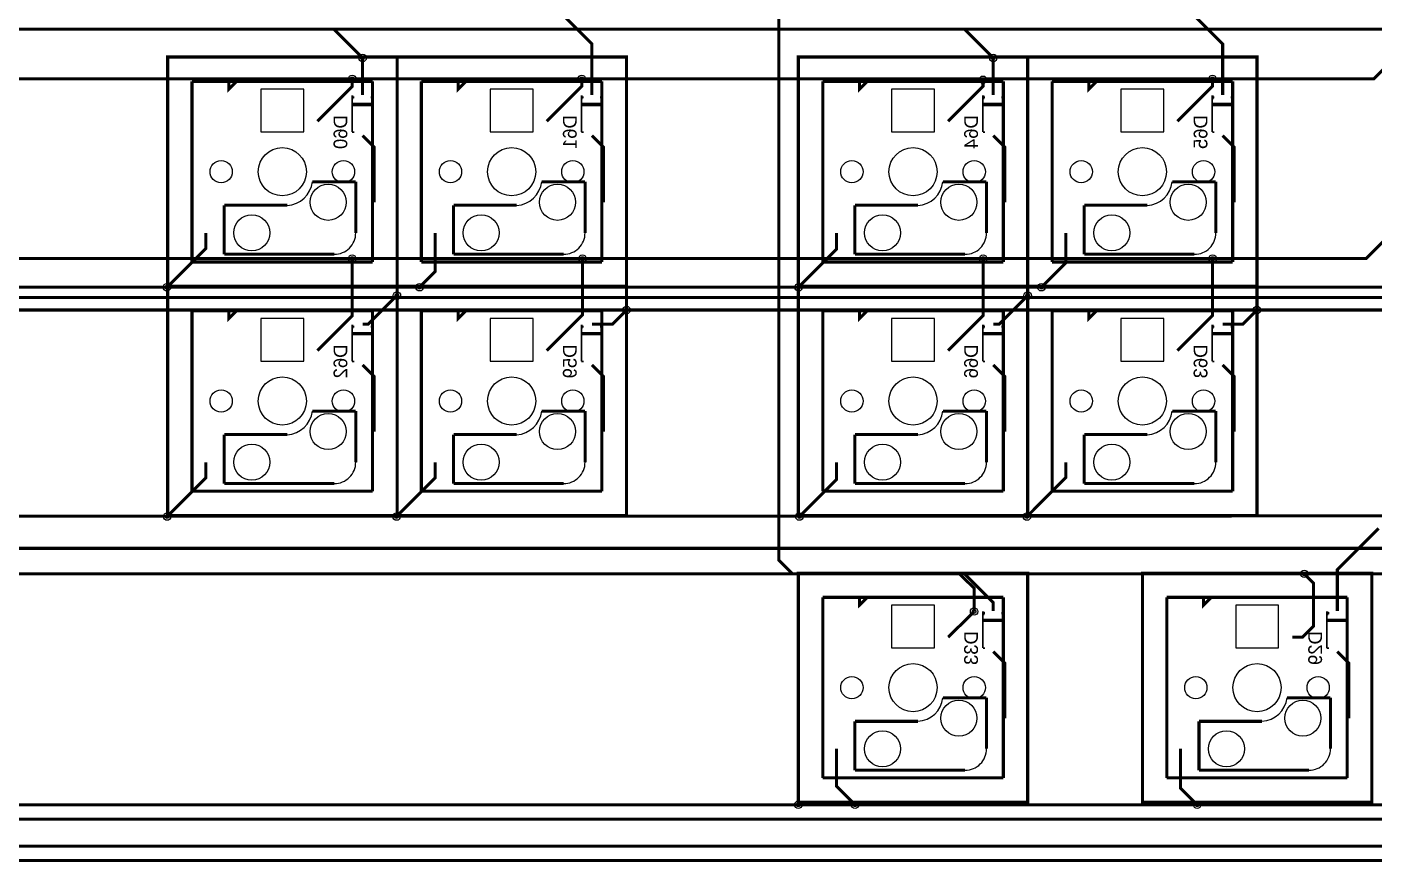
# Model space of a CAD drawing. Extents: x -38 to 13910, y -467 to 6521.
# Drawn here: x 519.9 to 631.8, y 200.2 to 269.6 of the extents above; entities that cross this region are included whole.
import ezdxf

# ---------------------------------------------------------------- set-up
doc = ezdxf.new("R2010")
doc.units = 0
doc.header["$MEASUREMENT"] = 0
for name, color, linetype, true_color in [('BoardOutLine', 6, 'Continuous', 0xff00ff), ('BottomLayer', 5, 'Continuous', 0x0000ff), ('BottomSilkLayer', 7, 'Continuous', 0x66cc33), ('Document', 7, 'Continuous', 0xffffff), ('Hole', 7, 'Continuous', 0x222222), ('Multi-Layer', 7, 'Continuous', 0xc0c0c0), ('TopLayer', 1, 'Continuous', 0xff0000), ('TopSilkLayer', 7, 'Continuous', 0xffcc00)]:
    doc.layers.add(name, color=color, linetype=linetype, true_color=true_color)

msp = doc.modelspace()

# ---------------------------------------------------------------- linework, layer by layer
at = {"layer": 'BoardOutLine', "const_width": 0.254}
msp.add_lwpolyline([(373.98, 340.83), (373.98, 342.53), (728.8, 342.53), (728.8, 200.34), (373.98, 200.34), (373.98, 340.83)], close=True, dxfattribs=at)
at = {"layer": 'BottomLayer', "const_width": 0.254}
for points in [[(593.51, 333.68), (593.51, 312.98), (590.41, 309.88), (585.92, 309.88), (582.4, 306.37), (582.4, 225.28), (583.53, 224.15), (597.82, 224.15), (600.2, 221.77), (600.2, 221.08)], [(564.5, 270.53), (566.87, 268.16), (566.87, 263.94)], [(616.9, 270.53), (619.26, 268.17), (619.26, 263.94)], [(547.82, 267.01), (547.82, 267.01), (547.82, 263.94)], [(600.2, 267.01), (600.2, 267.01), (600.2, 263.94)], [(546.96, 265.27), (546.96, 264.64), (544.07, 261.75)], [(566.02, 265.27), (566.02, 264.65), (563.12, 261.75)], [(599.35, 265.2), (599.35, 264.64), (596.46, 261.75)], [(618.41, 265.27), (618.41, 264.65), (615.51, 261.75)], [(547.82, 260.56), (548.77, 259.6), (548.77, 255.02)], [(566.87, 260.56), (567.82, 259.6), (567.82, 255.02)], [(600.2, 260.56), (601.16, 259.61), (601.16, 255.02)], [(619.26, 260.56), (620.21, 259.61), (620.21, 255.02)], [(531.57, 247.96), (534.8, 251.19), (534.8, 252.48)], [(552.55, 247.96), (553.85, 249.26), (553.85, 252.48)], [(584.03, 247.96), (587.19, 251.12), (587.19, 252.48)], [(604.2, 247.96), (606.24, 250), (606.24, 252.48)], [(546.95, 250.34), (546.95, 245.58), (544.07, 242.7)], [(566.08, 250.34), (566.08, 245.66), (563.12, 242.7)], [(599.36, 250.34), (599.36, 245.6), (596.46, 242.7)], [(618.42, 250.34), (618.42, 245.61), (615.51, 242.7)], [(550.67, 247.27), (548.29, 244.89), (547.82, 244.89)], [(603.06, 247.27), (600.68, 244.89), (600.2, 244.89)], [(569.75, 246.07), (568.57, 244.89), (566.87, 244.89)], [(622.1, 246.07), (620.92, 244.89), (619.26, 244.89)], [(547.82, 241.51), (548.77, 240.55), (548.77, 235.97)], [(566.87, 241.51), (567.82, 240.55), (567.82, 235.97)], [(600.2, 241.51), (601.16, 240.55), (601.16, 235.97)], [(619.26, 241.51), (620.21, 240.56), (620.21, 235.97)], [(531.59, 228.91), (534.8, 232.13), (534.8, 233.43)], [(550.64, 228.91), (553.85, 232.13), (553.85, 233.43)], [(584.1, 228.91), (587.19, 232.01), (587.19, 233.43)], [(603, 228.91), (606.24, 232.16), (606.24, 233.43)], [(632.21, 227.92), (628.78, 224.49), (628.78, 221.08)], [(626.04, 224.15), (626.81, 223.38), (626.81, 219.82), (625.88, 218.89), (625.04, 218.89)], [(598.61, 221.02), (598.61, 221.02), (596.46, 218.89)], [(600.2, 217.7), (601.16, 216.74), (601.16, 212.16)], [(628.78, 217.7), (629.73, 216.74), (629.73, 212.16)], [(588.72, 204.97), (587.19, 206.5), (587.19, 209.62)], [(617.14, 204.97), (615.76, 206.35), (615.76, 209.62)]]:
    msp.add_lwpolyline(points, dxfattribs=at)
at = {"layer": 'BottomSilkLayer', "const_width": 0.254}
for points in [[(536.71, 265.05), (537.34, 265.05), (536.71, 264.42), (536.71, 265.05)], [(555.76, 265.05), (556.39, 265.05), (555.76, 264.42), (555.76, 265.05)], [(589.09, 265.05), (589.73, 265.05), (589.09, 264.42), (589.09, 265.05)], [(608.14, 265.05), (608.78, 265.05), (608.14, 264.42), (608.14, 265.05)], [(536.71, 246), (537.34, 246), (536.71, 245.37), (536.71, 246)], [(555.76, 246), (556.39, 246), (555.76, 245.37), (555.76, 246)], [(589.09, 246), (589.73, 246), (589.09, 245.37), (589.09, 246)], [(608.14, 246), (608.78, 246), (608.14, 245.37), (608.14, 246)], [(589.09, 222.19), (589.73, 222.19), (589.09, 221.56), (589.09, 222.19)], [(617.67, 222.19), (618.3, 222.19), (617.67, 221.56), (617.67, 222.19)]]:
    msp.add_lwpolyline(points, close=True, dxfattribs=at)
at = {"layer": 'BottomSilkLayer', "const_width": 0.152}
for points in [[(547.06, 263.83), (546.95, 263.83), (546.95, 263.66)], [(546.95, 263.66), (546.95, 263.66), (547.06, 263.66)], [(546.95, 263.66), (546.95, 263.66), (546.95, 260.85)], [(546.95, 263.22), (546.95, 263.22), (548.68, 263.22)], [(546.95, 263.08), (546.95, 263.08), (548.68, 263.08)], [(547.06, 263.83), (547.06, 263.83), (547.06, 263.66)], [(548.57, 263.83), (548.57, 263.83), (548.57, 263.66)], [(548.68, 263.66), (548.68, 263.83), (548.57, 263.83)], [(548.57, 263.66), (548.57, 263.66), (548.68, 263.66)], [(548.68, 263.66), (548.68, 263.66), (548.68, 260.85)], [(566.11, 263.83), (566, 263.83), (566, 263.66)], [(566, 263.66), (566, 263.66), (566.11, 263.66)], [(566, 263.66), (566, 263.66), (566, 260.85)], [(566, 263.22), (566, 263.22), (567.73, 263.22)], [(566, 263.08), (566, 263.08), (567.73, 263.08)], [(566.11, 263.83), (566.11, 263.83), (566.11, 263.66)], [(567.62, 263.83), (567.62, 263.83), (567.62, 263.66)], [(567.73, 263.66), (567.73, 263.83), (567.62, 263.83)], [(567.62, 263.66), (567.62, 263.66), (567.73, 263.66)], [(567.73, 263.66), (567.73, 263.66), (567.73, 260.85)], [(599.45, 263.83), (599.34, 263.83), (599.34, 263.66)], [(599.34, 263.66), (599.34, 263.66), (599.45, 263.66)], [(599.34, 263.66), (599.34, 263.66), (599.34, 260.85)], [(599.34, 263.22), (599.34, 263.22), (601.07, 263.22)], [(599.34, 263.08), (599.34, 263.08), (601.07, 263.08)], [(599.45, 263.83), (599.45, 263.83), (599.45, 263.66)], [(600.96, 263.83), (600.96, 263.83), (600.96, 263.66)], [(601.07, 263.66), (601.07, 263.83), (600.96, 263.83)], [(600.96, 263.66), (600.96, 263.66), (601.07, 263.66)], [(601.07, 263.66), (601.07, 263.66), (601.07, 260.85)], [(618.5, 263.83), (618.39, 263.83), (618.39, 263.66)], [(618.39, 263.66), (618.39, 263.66), (618.5, 263.66)], [(618.39, 263.66), (618.39, 263.66), (618.39, 260.85)], [(618.39, 263.22), (618.39, 263.22), (620.12, 263.22)], [(618.39, 263.08), (618.39, 263.08), (620.12, 263.08)], [(618.5, 263.83), (618.5, 263.83), (618.5, 263.66)], [(620.01, 263.83), (620.01, 263.83), (620.01, 263.66)], [(620.12, 263.66), (620.12, 263.83), (620.01, 263.83)], [(620.01, 263.66), (620.01, 263.66), (620.12, 263.66)], [(620.12, 263.66), (620.12, 263.66), (620.12, 260.85)], [(546.95, 260.85), (546.95, 260.85), (547.12, 260.85)], [(548.68, 260.85), (548.68, 260.85), (548.51, 260.85)], [(566, 260.85), (566, 260.85), (566.17, 260.85)], [(567.73, 260.85), (567.73, 260.85), (567.56, 260.85)], [(599.34, 260.85), (599.34, 260.85), (599.51, 260.85)], [(601.07, 260.85), (601.07, 260.85), (600.9, 260.85)], [(618.39, 260.85), (618.39, 260.85), (618.56, 260.85)], [(620.12, 260.85), (620.12, 260.85), (619.95, 260.85)], [(547.06, 244.78), (546.95, 244.78), (546.95, 244.61)], [(546.95, 244.61), (546.95, 244.61), (547.06, 244.61)], [(546.95, 244.61), (546.95, 244.61), (546.95, 241.8)], [(546.95, 244.17), (546.95, 244.17), (548.68, 244.17)], [(546.95, 244.03), (546.95, 244.03), (548.68, 244.03)], [(547.06, 244.78), (547.06, 244.78), (547.06, 244.61)], [(548.57, 244.78), (548.57, 244.78), (548.57, 244.61)], [(548.68, 244.61), (548.68, 244.78), (548.57, 244.78)], [(548.57, 244.61), (548.57, 244.61), (548.68, 244.61)], [(548.68, 244.61), (548.68, 244.61), (548.68, 241.8)], [(566.11, 244.78), (566, 244.78), (566, 244.61)], [(566, 244.61), (566, 244.61), (566.11, 244.61)], [(566, 244.61), (566, 244.61), (566, 241.8)], [(566, 244.17), (566, 244.17), (567.73, 244.17)], [(566, 244.03), (566, 244.03), (567.73, 244.03)], [(566.11, 244.78), (566.11, 244.78), (566.11, 244.61)], [(567.62, 244.78), (567.62, 244.78), (567.62, 244.61)], [(567.73, 244.61), (567.73, 244.78), (567.62, 244.78)], [(567.62, 244.61), (567.62, 244.61), (567.73, 244.61)], [(567.73, 244.61), (567.73, 244.61), (567.73, 241.8)], [(599.45, 244.78), (599.34, 244.78), (599.34, 244.61)], [(599.34, 244.61), (599.34, 244.61), (599.45, 244.61)], [(599.34, 244.61), (599.34, 244.61), (599.34, 241.8)], [(599.34, 244.17), (599.34, 244.17), (601.07, 244.17)], [(599.34, 244.03), (599.34, 244.03), (601.07, 244.03)], [(599.45, 244.78), (599.45, 244.78), (599.45, 244.61)], [(600.96, 244.78), (600.96, 244.78), (600.96, 244.61)], [(601.07, 244.61), (601.07, 244.78), (600.96, 244.78)], [(600.96, 244.61), (600.96, 244.61), (601.07, 244.61)], [(601.07, 244.61), (601.07, 244.61), (601.07, 241.8)], [(618.5, 244.78), (618.39, 244.78), (618.39, 244.61)], [(618.39, 244.61), (618.39, 244.61), (618.5, 244.61)], [(618.39, 244.61), (618.39, 244.61), (618.39, 241.8)], [(618.39, 244.17), (618.39, 244.17), (620.12, 244.17)], [(618.39, 244.03), (618.39, 244.03), (620.12, 244.03)], [(618.5, 244.78), (618.5, 244.78), (618.5, 244.61)], [(620.01, 244.78), (620.01, 244.78), (620.01, 244.61)], [(620.12, 244.61), (620.12, 244.78), (620.01, 244.78)], [(620.01, 244.61), (620.01, 244.61), (620.12, 244.61)], [(620.12, 244.61), (620.12, 244.61), (620.12, 241.8)], [(546.95, 241.8), (546.95, 241.8), (547.12, 241.8)], [(548.68, 241.8), (548.68, 241.8), (548.51, 241.8)], [(566, 241.8), (566, 241.8), (566.17, 241.8)], [(567.73, 241.8), (567.73, 241.8), (567.56, 241.8)], [(599.34, 241.8), (599.34, 241.8), (599.51, 241.8)], [(601.07, 241.8), (601.07, 241.8), (600.9, 241.8)], [(618.39, 241.8), (618.39, 241.8), (618.56, 241.8)], [(620.12, 241.8), (620.12, 241.8), (619.95, 241.8)], [(599.45, 220.97), (599.34, 220.97), (599.34, 220.79)], [(599.34, 220.79), (599.34, 220.79), (599.45, 220.79)], [(599.34, 220.79), (599.34, 220.79), (599.34, 217.98)], [(599.34, 220.36), (599.34, 220.36), (601.07, 220.36)], [(599.45, 220.97), (599.45, 220.97), (599.45, 220.79)], [(600.96, 220.97), (600.96, 220.97), (600.96, 220.79)], [(601.07, 220.79), (601.07, 220.97), (600.96, 220.97)], [(600.96, 220.79), (600.96, 220.79), (601.07, 220.79)], [(601.07, 220.79), (601.07, 220.79), (601.07, 217.98)], [(628.03, 220.97), (627.91, 220.97), (627.91, 220.79)], [(627.91, 220.79), (627.91, 220.79), (628.03, 220.79)], [(627.91, 220.79), (627.91, 220.79), (627.91, 217.98)], [(627.91, 220.36), (627.91, 220.36), (629.65, 220.36)], [(628.03, 220.97), (628.03, 220.97), (628.03, 220.79)], [(629.54, 220.97), (629.54, 220.97), (629.54, 220.79)], [(629.65, 220.79), (629.65, 220.97), (629.54, 220.97)], [(629.54, 220.79), (629.54, 220.79), (629.65, 220.79)], [(629.65, 220.79), (629.65, 220.79), (629.65, 217.98)], [(599.34, 220.22), (599.34, 220.22), (601.07, 220.22)], [(627.91, 220.22), (627.91, 220.22), (629.65, 220.22)], [(599.34, 217.98), (599.34, 217.98), (599.51, 217.98)], [(601.07, 217.98), (601.07, 217.98), (600.9, 217.98)], [(627.91, 217.98), (627.91, 217.98), (628.08, 217.98)], [(629.65, 217.98), (629.65, 217.98), (629.48, 217.98)]]:
    msp.add_lwpolyline(points, dxfattribs=at)
at = {"layer": 'Document', "const_width": 0.254}
for points in [[(550.68, 248.04), (531.63, 248.04), (531.63, 267.09), (550.68, 267.09)], [(550.68, 267.09), (550.68, 267.09), (550.68, 248.04)], [(569.73, 248.04), (550.68, 248.04), (550.68, 267.09), (569.73, 267.09)], [(569.73, 267.09), (569.73, 267.09), (569.73, 248.04)], [(603.06, 248.04), (584.01, 248.04), (584.01, 267.09), (603.06, 267.09)], [(603.06, 267.09), (603.06, 267.09), (603.06, 248.04)], [(622.11, 248.04), (603.06, 248.04), (603.06, 267.09), (622.11, 267.09)], [(622.11, 267.09), (622.11, 267.09), (622.11, 248.04)], [(543.64, 256.72), (543.64, 256.72), (547.25, 256.72)], [(547.25, 256.72), (547.25, 256.72), (547.25, 252.48)], [(562.69, 256.72), (562.69, 256.72), (566.3, 256.72)], [(566.3, 256.72), (566.3, 256.72), (566.3, 252.48)], [(596.03, 256.72), (596.03, 256.72), (599.64, 256.72)], [(599.64, 256.72), (599.64, 256.72), (599.64, 252.48)], [(615.08, 256.72), (615.08, 256.72), (618.69, 256.72)], [(618.69, 256.72), (618.69, 256.72), (618.69, 252.48)], [(536.33, 254.77), (536.33, 254.77), (536.33, 250.7)], [(536.33, 254.77), (536.33, 254.77), (541.56, 254.77)], [(555.38, 254.77), (555.38, 254.77), (555.38, 250.7)], [(555.38, 254.77), (555.38, 254.77), (560.61, 254.77)], [(588.71, 254.77), (588.71, 254.77), (588.71, 250.7)], [(588.71, 254.77), (588.71, 254.77), (593.95, 254.77)], [(607.76, 254.77), (607.76, 254.77), (607.76, 250.7)], [(607.76, 254.77), (607.76, 254.77), (613, 254.77)], [(545.47, 250.7), (545.47, 250.7), (536.33, 250.7)], [(564.52, 250.7), (564.52, 250.7), (555.38, 250.7)], [(597.86, 250.7), (597.86, 250.7), (588.71, 250.7)], [(616.91, 250.7), (616.91, 250.7), (607.76, 250.7)], [(550.68, 228.99), (531.63, 228.99), (531.63, 248.04), (550.68, 248.04)], [(550.68, 248.04), (550.68, 248.04), (550.68, 228.99)], [(569.73, 228.99), (550.68, 228.99), (550.68, 248.04), (569.73, 248.04)], [(569.73, 248.04), (569.73, 248.04), (569.73, 228.99)], [(603.06, 228.99), (584.01, 228.99), (584.01, 248.04), (603.06, 248.04)], [(603.06, 248.04), (603.06, 248.04), (603.06, 228.99)], [(622.11, 228.99), (603.06, 228.99), (603.06, 248.04), (622.11, 248.04)], [(622.11, 248.04), (622.11, 248.04), (622.11, 228.99)], [(543.64, 237.67), (543.64, 237.67), (547.25, 237.67)], [(547.25, 237.67), (547.25, 237.67), (547.25, 233.43)], [(562.69, 237.67), (562.69, 237.67), (566.3, 237.67)], [(566.3, 237.67), (566.3, 237.67), (566.3, 233.43)], [(596.03, 237.67), (596.03, 237.67), (599.64, 237.67)], [(599.64, 237.67), (599.64, 237.67), (599.64, 233.43)], [(615.08, 237.67), (615.08, 237.67), (618.69, 237.67)], [(618.69, 237.67), (618.69, 237.67), (618.69, 233.43)], [(536.33, 235.72), (536.33, 235.72), (536.33, 231.65)], [(536.33, 235.72), (536.33, 235.72), (541.56, 235.72)], [(555.38, 235.72), (555.38, 235.72), (555.38, 231.65)], [(555.38, 235.72), (555.38, 235.72), (560.61, 235.72)], [(588.71, 235.72), (588.71, 235.72), (588.71, 231.65)], [(588.71, 235.72), (588.71, 235.72), (593.95, 235.72)], [(607.76, 235.72), (607.76, 235.72), (607.76, 231.65)], [(607.76, 235.72), (607.76, 235.72), (613, 235.72)], [(545.47, 231.65), (545.47, 231.65), (536.33, 231.65)], [(564.52, 231.65), (564.52, 231.65), (555.38, 231.65)], [(597.86, 231.65), (597.86, 231.65), (588.71, 231.65)], [(616.91, 231.65), (616.91, 231.65), (607.76, 231.65)], [(603.06, 205.17), (584.01, 205.17), (584.01, 224.22), (603.06, 224.22)], [(603.06, 224.22), (603.06, 224.22), (603.06, 205.17)], [(631.64, 205.17), (612.59, 205.17), (612.59, 224.22), (631.64, 224.22)], [(631.64, 224.22), (631.64, 224.22), (631.64, 205.17)], [(596.03, 213.86), (596.03, 213.86), (599.64, 213.86)], [(599.64, 213.86), (599.64, 213.86), (599.64, 209.62)], [(624.6, 213.86), (624.6, 213.86), (628.21, 213.86)], [(628.21, 213.86), (628.21, 213.86), (628.21, 209.62)], [(588.71, 211.9), (588.71, 211.9), (588.71, 207.84)], [(588.71, 211.9), (588.71, 211.9), (593.95, 211.9)], [(617.29, 211.9), (617.29, 211.9), (617.29, 207.84)], [(617.29, 211.9), (617.29, 211.9), (622.52, 211.9)], [(597.86, 207.84), (597.86, 207.84), (588.71, 207.84)], [(626.43, 207.84), (626.43, 207.84), (617.29, 207.84)]]:
    msp.add_lwpolyline(points, dxfattribs=at)
at = {"layer": 'Document'}
for centre, radius, start, end in [((541.44, 256.98), 2.22, 273.1216, 353.2761), ((560.49, 256.98), 2.22, 273.1216, 353.2761), ((593.82, 256.98), 2.22, 273.1216, 353.2761), ((612.87, 256.98), 2.22, 273.1216, 353.2761), ((545.48, 252.47), 1.77, 270, 0.2787), ((564.53, 252.47), 1.77, 270, 0.2787), ((597.87, 252.47), 1.77, 270, 0.2787), ((616.92, 252.47), 1.77, 270, 0.2787), ((541.44, 237.93), 2.22, 273.1216, 353.2761), ((560.49, 237.93), 2.22, 273.1216, 353.2761), ((593.82, 237.93), 2.22, 273.1216, 353.2761), ((612.87, 237.93), 2.22, 273.1216, 353.2761), ((545.48, 233.42), 1.77, 270, 0.2787), ((564.53, 233.42), 1.77, 270, 0.2787), ((597.87, 233.42), 1.77, 270, 0.2787), ((616.92, 233.42), 1.77, 270, 0.2787), ((593.82, 214.12), 2.22, 273.1216, 353.2761), ((622.4, 214.12), 2.22, 273.1216, 353.2761), ((597.87, 209.61), 1.77, 270, 0.2787), ((626.44, 209.61), 1.77, 270, 0.2787)]:
    msp.add_arc(centre, radius, start, end, dxfattribs=at)
at = {"layer": 'Hole'}
for centre in [(547.82, 267.01), (600.2, 267.01), (546.96, 265.27), (566.02, 265.27), (599.35, 265.2), (618.41, 265.27), (546.95, 250.34), (566.08, 250.34), (599.36, 250.34), (618.42, 250.34), (531.57, 247.96), (550.67, 247.27), (552.55, 247.96), (584.03, 247.96), (603.06, 247.27), (604.2, 247.96), (569.75, 246.07), (622.1, 246.07), (531.59, 228.91), (550.64, 228.91), (584.1, 228.91), (603, 228.91), (626.04, 224.15), (598.61, 221.02), (584.01, 204.97), (588.72, 204.97), (617.14, 204.97)]:
    msp.add_circle(centre, 0.155, dxfattribs=at)
at = {"layer": 'Multi-Layer'}
for points in [[(542.93, 264.42), (539.37, 264.42), (539.37, 260.86), (542.93, 260.86)], [(561.98, 264.42), (558.42, 264.42), (558.42, 260.86), (561.98, 260.86)], [(595.32, 264.42), (591.76, 264.42), (591.76, 260.86), (595.32, 260.86)], [(614.37, 264.42), (610.81, 264.42), (610.81, 260.86), (614.37, 260.86)], [(542.93, 245.37), (539.37, 245.37), (539.37, 241.81), (542.93, 241.81)], [(561.98, 245.37), (558.42, 245.37), (558.42, 241.81), (561.98, 241.81)], [(595.32, 245.37), (591.76, 245.37), (591.76, 241.81), (595.32, 241.81)], [(614.37, 245.37), (610.81, 245.37), (610.81, 241.81), (614.37, 241.81)], [(595.32, 221.56), (591.76, 221.56), (591.76, 218), (595.32, 218)], [(623.89, 221.56), (620.34, 221.56), (620.34, 218), (623.89, 218)]]:
    msp.add_lwpolyline(points, close=True, dxfattribs=at)
for centre, radius in [((547.82, 267.01), 0.31), ((600.2, 267.01), 0.31), ((546.96, 265.27), 0.31), ((566.02, 265.27), 0.31), ((599.35, 265.2), 0.31), ((618.41, 265.27), 0.31), ((536.07, 257.56), 0.925), ((541.15, 257.56), 2), ((546.23, 257.56), 0.925), ((555.12, 257.56), 0.925), ((560.2, 257.56), 2), ((565.28, 257.56), 0.925), ((588.46, 257.56), 0.925), ((593.54, 257.56), 2), ((598.62, 257.56), 0.925), ((607.51, 257.56), 0.925), ((612.59, 257.56), 2), ((617.67, 257.56), 0.925), ((544.96, 255.02), 1.5), ((564.01, 255.02), 1.5), ((597.35, 255.02), 1.5), ((616.4, 255.02), 1.5), ((538.61, 252.48), 1.5), ((557.66, 252.48), 1.5), ((591, 252.48), 1.5), ((610.05, 252.48), 1.5), ((546.95, 250.34), 0.31), ((566.08, 250.34), 0.31), ((599.36, 250.34), 0.31), ((618.42, 250.34), 0.31), ((531.57, 247.96), 0.31), ((550.67, 247.27), 0.31), ((552.55, 247.96), 0.31), ((584.03, 247.96), 0.31), ((603.06, 247.27), 0.31), ((604.2, 247.96), 0.31), ((569.75, 246.07), 0.31), ((622.1, 246.07), 0.31), ((541.15, 238.51), 2), ((560.2, 238.51), 2), ((593.54, 238.51), 2), ((612.59, 238.51), 2), ((536.07, 238.51), 0.925), ((546.23, 238.51), 0.925), ((555.12, 238.51), 0.925), ((565.28, 238.51), 0.925), ((588.46, 238.51), 0.925), ((598.62, 238.51), 0.925), ((607.51, 238.51), 0.925), ((617.67, 238.51), 0.925), ((544.96, 235.97), 1.5), ((564.01, 235.97), 1.5), ((597.35, 235.97), 1.5), ((616.4, 235.97), 1.5), ((538.61, 233.43), 1.5), ((557.66, 233.43), 1.5), ((591, 233.43), 1.5), ((610.05, 233.43), 1.5), ((531.59, 228.91), 0.31), ((550.64, 228.91), 0.31), ((584.1, 228.91), 0.31), ((603, 228.91), 0.31), ((626.04, 224.15), 0.31), ((598.61, 221.02), 0.31), ((593.54, 214.7), 2), ((622.11, 214.7), 2), ((588.46, 214.7), 0.925), ((598.62, 214.7), 0.925), ((617.03, 214.7), 0.925), ((627.19, 214.7), 0.925), ((597.35, 212.16), 1.5), ((625.92, 212.16), 1.5), ((591, 209.62), 1.5), ((619.57, 209.62), 1.5), ((584.01, 204.97), 0.31), ((588.72, 204.97), 0.31), ((617.14, 204.97), 0.31)]:
    msp.add_circle(centre, radius, dxfattribs=at)
at = {"layer": 'TopLayer', "const_width": 0.254}
for points in [[(673.16, 312.23), (424.02, 312.23), (423.99, 312.26), (421.61, 309.88), (421.61, 271.78), (423.99, 269.39), (650.21, 269.39), (652.59, 267.01)], [(720.27, 306.08), (721.62, 304.73), (721.62, 262.87), (723.27, 261.22), (723.27, 224.92), (724.17, 224.02), (724.17, 206.77), (718.92, 201.52), (382.32, 201.52), (378.74, 205.1), (378.74, 226.53), (381.12, 228.91), (381.12, 247.96), (384.03, 247.96), (388.59, 252.52), (388.27, 252.84), (388.27, 267.01)], [(674.96, 294.68), (674.96, 294.15), (673.69, 292.88), (425.79, 292.88), (423.99, 291.07), (423.99, 274.17), (426.37, 271.78), (674.02, 271.78), (675.26, 270.54), (675.26, 249.2), (674.02, 247.96), (426.37, 247.96), (423.99, 245.58), (423.99, 231.29), (426.37, 228.91), (655.46, 228.97)], [(676.16, 290.48), (676.16, 248.17), (675.11, 247.12), (445.89, 247.12), (445.89, 247.27)], [(676.91, 290.48), (676.91, 290.48), (676.91, 247.27), (675.71, 246.07), (465.24, 246.07)], [(545.44, 269.4), (545.44, 269.39), (547.82, 267.01)], [(597.79, 269.4), (597.82, 269.4), (600.2, 267.01)], [(633.56, 267.01), (631.82, 265.27), (441.39, 265.27)], [(719.27, 252.73), (719.27, 247.96), (718.17, 245.77), (718.17, 244.31), (718.17, 226.42), (722.67, 221.92), (722.67, 207.52), (718.92, 203.77), (716.82, 203.77), (676.61, 203.77), (632.21, 203.77), (581.35, 203.77), (517, 203.77), (440.64, 203.77), (385.89, 203.77), (383.51, 206.15), (383.51, 226.53), (384.84, 227.86), (384.84, 238.12), (384.84, 246.37), (388.27, 249.8), (388.27, 250.35)], [(633.54, 252.73), (631.16, 250.34), (443.04, 250.34)], [(715.62, 245.17), (715.62, 227.8), (719.27, 224.15), (719.27, 224.15), (721.65, 221.77), (721.65, 207.1), (719.52, 204.97), (583.54, 204.97), (388.27, 204.97)], [(671.64, 226.27), (471.61, 226.27), (412.08, 226.27)], [(406.14, 225.37), (407.36, 224.15), (462.09, 224.15), (533.53, 224.15), (676.41, 224.15), (678.34, 222.22), (687.26, 222.22), (702.27, 222.22), (716.37, 222.22)], [(597.41, 224.15), (598.61, 222.96), (598.61, 221.02)]]:
    msp.add_lwpolyline(points, dxfattribs=at)
at = {"layer": 'TopSilkLayer', "const_width": 0.254}
for points in [[(531.63, 265.18), (531.63, 267.09), (533.53, 267.09)], [(548.77, 267.09), (550.68, 267.09), (550.68, 265.18)], [(550.68, 265.18), (550.68, 267.09), (552.58, 267.09)], [(567.82, 267.09), (569.73, 267.09), (569.73, 265.18)], [(584.01, 265.18), (584.01, 267.09), (585.92, 267.09)], [(601.16, 267.09), (603.06, 267.09), (603.06, 265.18)], [(603.06, 265.18), (603.06, 267.09), (604.97, 267.09)], [(620.21, 267.09), (622.11, 267.09), (622.11, 265.18)], [(533.65, 250.06), (533.65, 250.06), (533.65, 265.06)], [(533.65, 265.06), (533.65, 265.06), (548.65, 265.06)], [(548.65, 250.06), (548.65, 250.06), (548.65, 265.06)], [(552.7, 250.06), (552.7, 250.06), (552.7, 265.06)], [(552.7, 265.06), (552.7, 265.06), (567.7, 265.06)], [(567.7, 250.06), (567.7, 250.06), (567.7, 265.06)], [(586.04, 250.06), (586.04, 250.06), (586.04, 265.06)], [(586.04, 265.06), (586.04, 265.06), (601.04, 265.06)], [(601.04, 250.06), (601.04, 250.06), (601.04, 265.06)], [(605.09, 250.06), (605.09, 250.06), (605.09, 265.06)], [(605.09, 265.06), (605.09, 265.06), (620.09, 265.06)], [(620.09, 250.06), (620.09, 250.06), (620.09, 265.06)], [(533.53, 248.04), (531.63, 248.04), (531.63, 249.94)], [(533.65, 250.06), (533.65, 250.06), (548.65, 250.06)], [(550.68, 249.94), (550.68, 248.04), (548.77, 248.04)], [(552.58, 248.04), (550.68, 248.04), (550.68, 249.94)], [(552.7, 250.06), (552.7, 250.06), (567.7, 250.06)], [(569.73, 249.94), (569.73, 248.04), (567.82, 248.04)], [(585.92, 248.04), (584.01, 248.04), (584.01, 249.94)], [(586.04, 250.06), (586.04, 250.06), (601.04, 250.06)], [(603.06, 249.94), (603.06, 248.04), (601.16, 248.04)], [(604.97, 248.04), (603.06, 248.04), (603.06, 249.94)], [(605.09, 250.06), (605.09, 250.06), (620.09, 250.06)], [(622.11, 249.94), (622.11, 248.04), (620.21, 248.04)], [(531.63, 246.13), (531.63, 248.04), (533.53, 248.04)], [(548.77, 248.04), (550.68, 248.04), (550.68, 246.13)], [(550.68, 246.13), (550.68, 248.04), (552.58, 248.04)], [(567.82, 248.04), (569.73, 248.04), (569.73, 246.13)], [(584.01, 246.13), (584.01, 248.04), (585.92, 248.04)], [(601.16, 248.04), (603.06, 248.04), (603.06, 246.13)], [(603.06, 246.13), (603.06, 248.04), (604.97, 248.04)], [(620.21, 248.04), (622.11, 248.04), (622.11, 246.13)], [(533.65, 231.01), (533.65, 231.01), (533.65, 246.01)], [(533.65, 246.01), (533.65, 246.01), (548.65, 246.01)], [(548.65, 231.01), (548.65, 231.01), (548.65, 246.01)], [(552.7, 231.01), (552.7, 231.01), (552.7, 246.01)], [(552.7, 246.01), (552.7, 246.01), (567.7, 246.01)], [(567.7, 231.01), (567.7, 231.01), (567.7, 246.01)], [(586.04, 231.01), (586.04, 231.01), (586.04, 246.01)], [(586.04, 246.01), (586.04, 246.01), (601.04, 246.01)], [(601.04, 231.01), (601.04, 231.01), (601.04, 246.01)], [(605.09, 231.01), (605.09, 231.01), (605.09, 246.01)], [(605.09, 246.01), (605.09, 246.01), (620.09, 246.01)], [(620.09, 231.01), (620.09, 231.01), (620.09, 246.01)], [(533.53, 228.99), (531.63, 228.99), (531.63, 230.89)], [(533.65, 231.01), (533.65, 231.01), (548.65, 231.01)], [(550.68, 230.89), (550.68, 228.99), (548.77, 228.99)], [(552.58, 228.99), (550.68, 228.99), (550.68, 230.89)], [(552.7, 231.01), (552.7, 231.01), (567.7, 231.01)], [(569.73, 230.89), (569.73, 228.99), (567.82, 228.99)], [(585.92, 228.99), (584.01, 228.99), (584.01, 230.89)], [(586.04, 231.01), (586.04, 231.01), (601.04, 231.01)], [(603.06, 230.89), (603.06, 228.99), (601.16, 228.99)], [(604.97, 228.99), (603.06, 228.99), (603.06, 230.89)], [(605.09, 231.01), (605.09, 231.01), (620.09, 231.01)], [(622.11, 230.89), (622.11, 228.99), (620.21, 228.99)], [(584.01, 222.32), (584.01, 224.22), (585.92, 224.22)], [(601.16, 224.22), (603.06, 224.22), (603.06, 222.32)], [(612.59, 222.32), (612.59, 224.22), (614.49, 224.22)], [(629.73, 224.22), (631.64, 224.22), (631.64, 222.32)], [(586.04, 207.2), (586.04, 207.2), (586.04, 222.2)], [(586.04, 222.2), (586.04, 222.2), (601.04, 222.2)], [(601.04, 207.2), (601.04, 207.2), (601.04, 222.2)], [(614.61, 207.2), (614.61, 207.2), (614.61, 222.2)], [(614.61, 222.2), (614.61, 222.2), (629.61, 222.2)], [(629.61, 207.2), (629.61, 207.2), (629.61, 222.2)], [(585.92, 205.17), (584.01, 205.17), (584.01, 207.08)], [(586.04, 207.2), (586.04, 207.2), (601.04, 207.2)], [(603.06, 207.08), (603.06, 205.17), (601.16, 205.17)], [(614.49, 205.17), (612.59, 205.17), (612.59, 207.08)], [(614.61, 207.2), (614.61, 207.2), (629.61, 207.2)], [(631.64, 207.08), (631.64, 205.17), (629.73, 205.17)]]:
    msp.add_lwpolyline(points, dxfattribs=at)

# ---------------------------------------------------------------- texts
at = {"layer": 'BottomSilkLayer', "text_generation_flag": 2}
for s, p in [('D60', (546.55, 262.25)), ('D61', (565.6, 262.25)), ('D64', (598.93, 262.25)), ('D65', (617.99, 262.25)), ('D62', (546.55, 243.2)), ('D59', (565.6, 243.2)), ('D66', (598.93, 243.2)), ('D63', (617.99, 243.2)), ('D33', (598.93, 219.39)), ('D29', (627.51, 219.39))]:
    msp.add_text(s, height=1.143, rotation=90, dxfattribs=at).set_placement(p)

doc.saveas('drawing.dxf')
